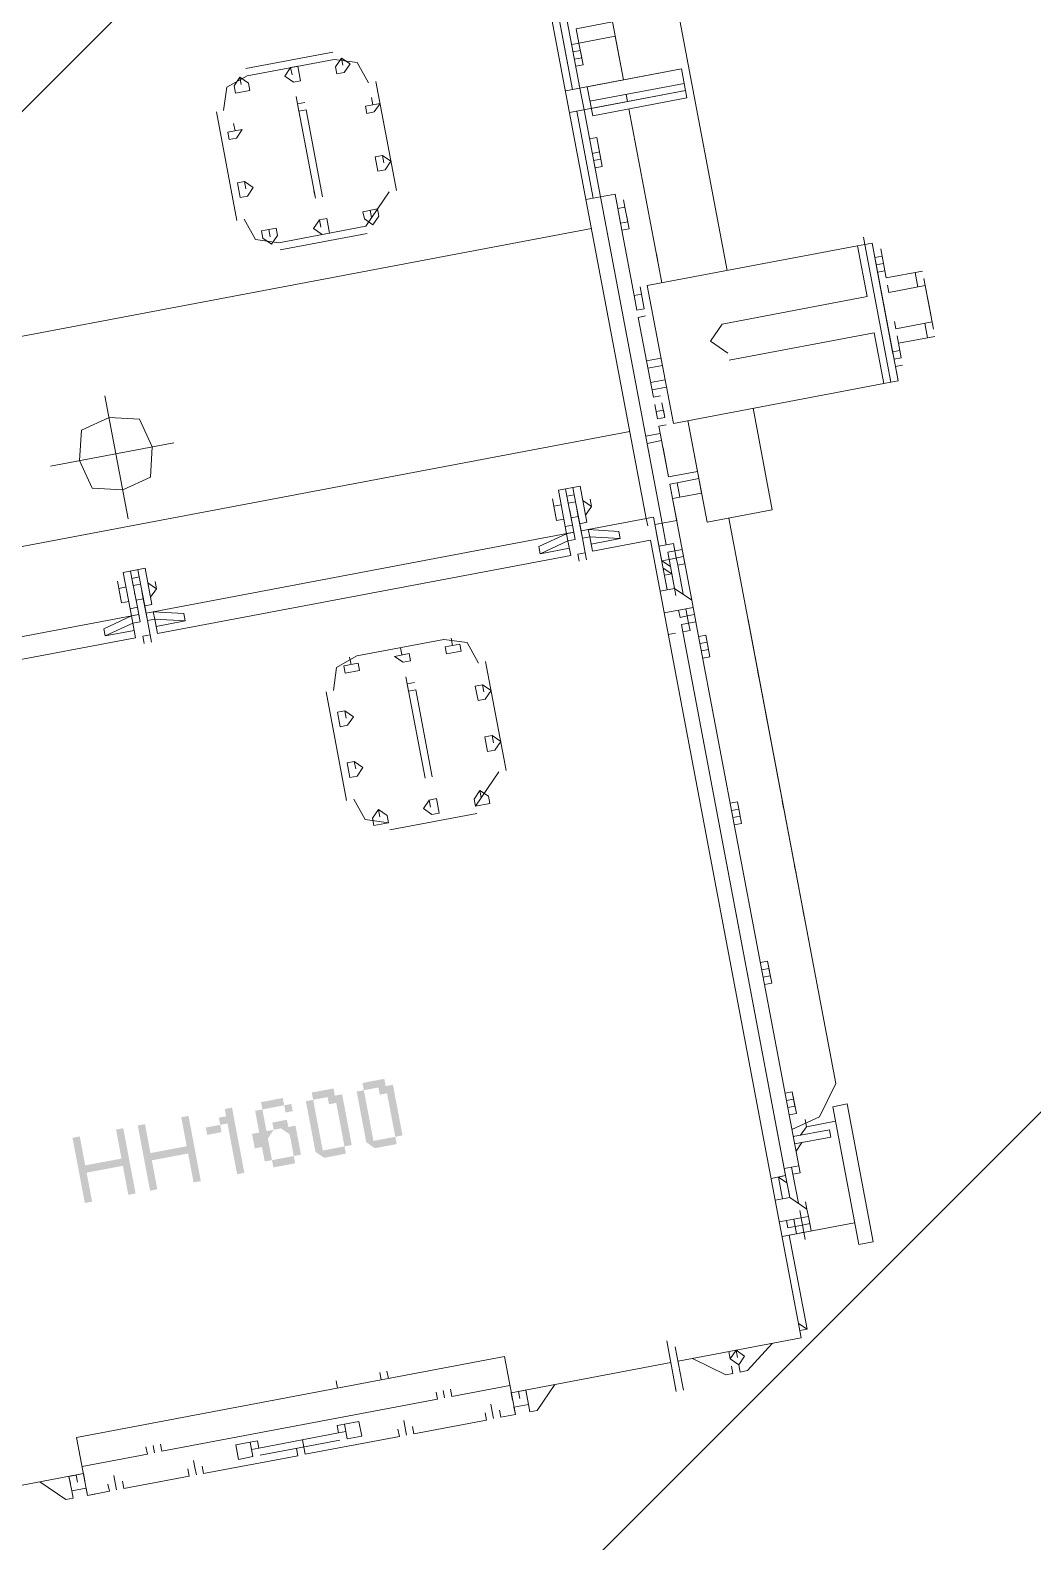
# Model space of a CAD drawing. Extents: x 407440 to 411585, y 6041728 to 6045069.
# Drawn here: x 410426.79 to 410434.59, y 6044248.62 to 6044260.38 of the extents above; entities that cross this region are included whole.
import ezdxf

# ---------------------------------------------------------------- set-up
doc = ezdxf.new("R2010")
doc.units = 0
doc.header["$LTSCALE"] = 5
doc.linetypes.add('foc-TIELINE', pattern=[1.875, 1.25, -0.625])
for name, color, linetype in [('P-BUFFER-PURPLE', 187, 'foc-TIELINE'), ('P-PROPOSED-EXISTING-H', 59, 'Continuous'), ('T-TIE', 201, 'foc-TIELINE')]:
    doc.layers.add(name, color=color, linetype=linetype)

# ---------------------------------------------------------------- blocks, each defined once
blk = doc.blocks.new('P-RIG-877')
at = {"layer": 'T-TIE', "linetype": 'ByBlock', "transparency": 33554559}
for points in [[(3.1687, -12.1696), (3.1687, -12.1811), (3.1802, -12.1811), (3.1802, -12.1925), (3.1802, -12.1581), (3.1916, -12.1581), (3.1916, -12.1466), (3.2031, -12.1466), (3.2146, -12.1466), (3.2261, -12.1466), (3.2376, -12.1466), (3.249, -12.1466), (3.2605, -12.1466), (3.2605, -12.1696), (3.2605, -12.1351), (3.249, -12.1351), (3.2376, -12.1351), (3.2261, -12.1351), (3.2146, -12.1351), (3.2031, -12.1351), (3.1916, -12.1351), (3.1802, -12.1351), (3.1802, -12.1466), (3.1687, -12.1466), (3.1687, -12.1581)], [(3.1802, -12.1925), (3.1916, -12.1925), (3.2031, -12.1925), (3.2146, -12.1925), (3.2261, -12.1925), (3.2376, -12.1925), (3.249, -12.1925), (3.2605, -12.1925), (3.2605, -12.1925), (3.272, -12.1811), (3.272, -12.1466), (3.2605, -12.1466), (3.2605, -12.1811), (3.249, -12.1811), (3.2376, -12.1811), (3.2261, -12.1811), (3.2146, -12.1811), (3.2031, -12.1811), (3.1916, -12.1811), (3.1802, -12.1811), (3.1802, -12.1696)], [(3.1687, -12.2499), (3.1687, -12.2614), (3.1802, -12.2614), (3.1802, -12.2729), (3.1802, -12.2385), (3.1916, -12.2385), (3.1916, -12.227), (3.2031, -12.227), (3.2146, -12.227), (3.2261, -12.227), (3.2376, -12.227), (3.249, -12.227), (3.2605, -12.227), (3.2605, -12.2499), (3.2605, -12.2155), (3.249, -12.2155), (3.2376, -12.2155), (3.2261, -12.2155), (3.2146, -12.2155), (3.2031, -12.2155), (3.1916, -12.2155), (3.1802, -12.2155), (3.1802, -12.227), (3.1687, -12.227), (3.1687, -12.2385)], [(3.1802, -12.2729), (3.1916, -12.2729), (3.2031, -12.2729), (3.2146, -12.2729), (3.2261, -12.2729), (3.2376, -12.2729), (3.249, -12.2729), (3.2605, -12.2729), (3.2605, -12.2729), (3.272, -12.2614), (3.272, -12.227), (3.2605, -12.227), (3.2605, -12.2614), (3.249, -12.2614), (3.2376, -12.2614), (3.2261, -12.2614), (3.2146, -12.2614), (3.2031, -12.2614), (3.1916, -12.2614), (3.1802, -12.2614), (3.1802, -12.2499)], [(3.1687, -12.3188), (3.1687, -12.3418), (3.1802, -12.3418), (3.1802, -12.3073), (3.1916, -12.3073), (3.1916, -12.2959), (3.1802, -12.2959), (3.1802, -12.3073), (3.1687, -12.3073)], [(3.1802, -12.3418), (3.1802, -12.3533), (3.1916, -12.3533), (3.2031, -12.3533), (3.2146, -12.3533), (3.2146, -12.3647), (3.2261, -12.3647), (3.2376, -12.3647), (3.2376, -12.3533), (3.249, -12.3533), (3.2605, -12.3533), (3.2605, -12.3418), (3.272, -12.3418), (3.272, -12.3073), (3.2605, -12.3073), (3.2605, -12.2959), (3.2605, -12.3418), (3.249, -12.3418), (3.2376, -12.3418), (3.2261, -12.3418), (3.2261, -12.3418), (3.2146, -12.3303), (3.2146, -12.3418), (3.2031, -12.3418), (3.1916, -12.3418), (3.1802, -12.3418), (3.1802, -12.3188)], [(3.2031, -12.3188), (3.2031, -12.3303), (3.2146, -12.3303), (3.2146, -12.3418), (3.2146, -12.2959), (3.2146, -12.3073), (3.2031, -12.3073)], [(3.2146, -12.2959), (3.2146, -12.3303), (3.2146, -12.3188), (3.2261, -12.3073), (3.2376, -12.3073), (3.249, -12.3073), (3.2605, -12.3073), (3.2605, -12.3188), (3.2605, -12.2959), (3.249, -12.2959), (3.2376, -12.2959), (3.2261, -12.2959), (3.2146, -12.2959)], [(3.1687, -12.3877), (3.1687, -12.3992), (3.1802, -12.3992), (3.1802, -12.4107), (3.1916, -12.4107), (3.1916, -12.4222), (3.1916, -12.3992), (3.272, -12.3992), (3.272, -12.3877)], [(3.1916, -12.4222), (3.1916, -12.4336), (3.2031, -12.4336), (3.2031, -12.4107), (3.1916, -12.4107), (3.1916, -12.3992)], [(3.1687, -12.4566), (3.1687, -12.4681), (3.2146, -12.4681), (3.2146, -12.5255), (3.2261, -12.4681), (3.272, -12.4681), (3.272, -12.4566)], [(3.1687, -12.5255), (3.1687, -12.537), (3.272, -12.537), (3.272, -12.5255), (3.2261, -12.5255), (3.2261, -12.4681), (3.2146, -12.5255)], [(3.1687, -12.5599), (3.1687, -12.5714), (3.2146, -12.5714), (3.2146, -12.6288), (3.2261, -12.5714), (3.272, -12.5714), (3.272, -12.5599)], [(3.1687, -12.6288), (3.1687, -12.6403), (3.272, -12.6403), (3.272, -12.6288), (3.2261, -12.6288), (3.2261, -12.5714), (3.2146, -12.6288)]]:
    blk.add_hatch(color=256, dxfattribs=at).paths.add_polyline_path(points)
at = {"layer": 'T-TIE', "linetype": 'ByBlock', "lineweight": 18}
for points in [[(2.0895, -11.0904), (2.0895, -11.1478), (2.078, -11.1478), (2.0665, -11.1478), (2.0551, -11.1478), (2.0551, -11.1593), (2.0436, -11.1593)], [(2.1584, -11.0904), (2.1125, -11.0904), (2.1125, -11.1478), (2.101, -11.1478)], [(2.1813, -11.0904), (2.101, -11.0904)], [(2.1699, -11.0904), (2.1699, -11.1478), (2.1584, -11.1478)], [(2.1928, -11.0904), (2.1928, -11.1478), (2.1813, -11.1478)], [(2.1125, -11.1019), (2.0895, -11.1019)], [(2.1928, -11.1019), (2.1699, -11.1019)], [(2.0321, -11.1593), (2.0321, -11.1708), (2.0206, -11.1708)], [(2.1928, -11.1593), (2.2043, -11.1593), (2.2043, -11.1478), (2.2158, -11.1478), (2.2043, -11.1478), (2.2043, -11.1593), (2.078, -11.1593), (2.0665, -11.1593), (2.0551, -11.1593), (2.0321, -11.1593), (2.2502, -11.1593), (2.2273, -11.1593), (2.2273, -11.1478)], [(2.0551, -11.1593), (2.0665, -11.1593), (2.0665, -11.1478), (2.0551, -11.1478), (2.0436, -11.1478)], [(2.0665, -11.1478), (2.0665, -11.1478)], [(2.078, -11.1478), (2.0665, -11.1478)], [(2.0665, -11.1593), (2.0665, -11.1593)], [(2.078, -11.1593), (2.078, -11.1478), (2.078, -11.1593)], [(2.2043, -11.1593), (2.2158, -11.1593), (2.2043, -11.1593), (2.2158, -11.1593), (2.2158, -11.1478), (2.2043, -11.1478), (2.1928, -11.1478), (2.2043, -11.1478)], [(2.2158, -11.1478), (2.2158, -11.1478)], [(2.2158, -11.1593), (2.2158, -11.1593)], [(2.2387, -11.1593), (2.2502, -11.1593), (2.2502, -11.1708), (2.2387, -11.1708)], [(2.0321, -11.1708), (2.2502, -11.1708), (2.0321, -11.1708)], [(2.1584, -11.4118), (2.1354, -11.4348), (2.1125, -11.4118), (2.1125, -11.1822), (2.0321, -11.1822), (2.0321, -11.1708)], [(2.0321, -11.1822), (2.0321, -11.5152), (2.2502, -11.5152), (2.2502, -11.1822)], [(2.2502, -11.1708), (2.2502, -11.1822), (2.1699, -11.1822), (2.1699, -11.4118)], [(2.0321, -11.3889), (1.0447, -11.3889), (1.0447, -11.4922)], [(1.7106, -11.4004), (1.7566, -11.4004), (1.7566, -11.5496), (1.7106, -11.5496), (1.7106, -11.4004), (1.7106, -11.5841)], [(1.7336, -11.4004), (1.7336, -11.5496)], [(1.7451, -11.5496), (1.7451, -11.4004), (1.7451, -11.5841)], [(2.2502, -11.3889), (2.411, -11.3889), (2.411, -11.4922), (2.2502, -11.4922), (2.3306, -11.4922), (2.3306, -11.5381), (2.2502, -11.5381), (2.2502, -11.5267)], [(3.3639, -11.5381), (3.3524, -11.4922), (3.3065, -11.4578), (2.411, -11.4578)], [(2.5717, -11.4578), (2.5832, -11.4578), (3.1113, -11.4578), (3.0998, -11.4578)], [(2.6635, -11.4578), (2.652, -11.4578)], [(2.6865, -11.4578), (2.675, -11.4578)], [(2.7324, -11.4578), (2.7209, -11.4578), (2.7095, -11.4578)], [(2.8013, -11.4578), (2.7898, -11.4578)], [(2.8243, -11.4578), (2.8128, -11.4578)], [(2.8702, -11.4578), (2.8587, -11.4578)], [(2.9046, -11.4578), (2.8931, -11.4578)], [(3.008, -11.4578), (2.9965, -11.4578)], [(3.0424, -11.4578), (3.0309, -11.4578)], [(3.3639, -11.5152), (3.3639, -11.4692)], [(3.5246, -11.4692), (3.5246, -11.5726), (3.6738, -11.5726), (3.6624, -11.5841)], [(1.6188, -11.4922), (1.6188, -11.5496), (1.6417, -11.5496), (1.6417, -11.4922), (1.6417, -11.5496), (1.6417, -11.4922), (1.7106, -11.4922), (1.2973, -11.4922)], [(1.9976, -11.4922), (1.9862, -11.4922)], [(2.3535, -11.5267), (2.365, -11.5267), (2.365, -11.5381), (2.365, -11.5267), (2.3421, -11.5267), (2.3421, -11.4922), (2.365, -11.4922), (2.365, -11.5267), (2.3421, -11.5267), (2.3421, -11.5381), (2.365, -11.5381), (2.3535, -11.5381), (2.365, -11.5381), (2.3421, -11.5381)], [(3.3868, -11.5381), (3.3868, -11.4807), (3.3753, -11.4807), (3.3753, -11.5381)], [(2.1469, -11.5267), (2.1469, -11.5152), (2.1469, -11.5381)], [(2.1813, -11.5381), (2.1813, -11.5152), (2.1813, -11.5381)], [(2.1928, -11.5152), (2.1928, -11.5381)], [(3.3753, -11.5267), (3.3639, -11.5152), (3.3524, -11.5152)], [(1.8828, -11.5841), (1.8828, -11.5611), (2.3995, -11.5611), (2.4339, -11.5611), (2.3995, -11.5611), (2.3995, -11.5381), (2.365, -11.5381), (2.5258, -11.5381), (2.5372, -11.5381), (2.5487, -11.5381), (2.5602, -11.5381), (2.5602, -11.5611), (2.5602, -11.5496), (2.5717, -11.5496), (2.5602, -11.5496), (2.5602, -11.5381), (2.5717, -11.5381), (3.4213, -11.5381), (3.4213, -11.5611), (3.4672, -11.5611), (3.4672, -11.5841)], [(2.3995, -11.5726), (2.3995, -11.5611), (1.8828, -11.5611), (1.8828, -11.5381), (1.9058, -11.5381), (1.8943, -11.5381), (1.9058, -11.5381), (1.9402, -11.5381)], [(2.0665, -11.5381), (2.0436, -11.5381), (2.0321, -11.5381), (2.0436, -11.5381), (1.9402, -11.5381), (1.9402, -11.5267), (1.9058, -11.5267), (1.9058, -11.5381), (1.9058, -11.5267), (1.8943, -11.5267)], [(1.9058, -11.5381), (1.9288, -11.5381), (1.9288, -11.5267), (1.9058, -11.5267)], [(1.9402, -11.5267), (1.9402, -11.5267)], [(1.9402, -11.5381), (1.9402, -11.5381)], [(2.0436, -11.5267), (2.0321, -11.5267)], [(2.0436, -11.5381), (2.0665, -11.5381), (2.0665, -11.5267), (2.0436, -11.5267), (2.0436, -11.5381), (2.0436, -11.5267), (2.0665, -11.5267)], [(2.0665, -11.5267), (2.0665, -11.5267)], [(2.0665, -11.5381), (2.0665, -11.5381)], [(2.2043, -11.5267), (2.2043, -11.5381), (2.078, -11.5381), (2.078, -11.5267)], [(2.2158, -11.5267), (2.2158, -11.5267)], [(2.2387, -11.5381), (2.2158, -11.5381), (2.2387, -11.5381), (2.2273, -11.5381)], [(2.2158, -11.5381), (2.2158, -11.5381)], [(2.2617, -11.5381), (2.2617, -11.5611)], [(2.2732, -11.5611), (2.2732, -11.5381)], [(2.3306, -11.5267), (2.3306, -11.5381), (2.2961, -11.5381), (2.2847, -11.5381)], [(2.3421, -11.5267), (2.3421, -11.5267)], [(2.3421, -11.5381), (2.3421, -11.5381)], [(2.4454, -11.5381), (2.4569, -11.5381), (2.4684, -11.5381), (2.4684, -11.5496), (2.4569, -11.5496), (2.4684, -11.5496), (2.4684, -11.5381), (2.4569, -11.5381), (2.4569, -11.5611), (2.4454, -11.5611), (2.4454, -11.5381), (2.4454, -11.5496), (2.4569, -11.5496), (2.4454, -11.5496), (2.4339, -11.5496)], [(2.4454, -11.5611), (2.4454, -11.5381), (2.4454, -11.5611)], [(2.5028, -11.5841), (2.5028, -11.5611), (2.5258, -11.5381)], [(2.5372, -11.5841), (2.5372, -11.5381), (2.5487, -11.5381), (2.5717, -11.5381), (2.5487, -11.5381), (2.5372, -11.5381), (2.5487, -11.5381), (2.5487, -11.5496), (2.5602, -11.5496), (2.5487, -11.5496), (2.5602, -11.5496), (2.5487, -11.5496), (2.5372, -11.5496)], [(2.5602, -11.5381), (2.5602, -11.5611), (2.5717, -11.5611), (2.5717, -11.5496)], [(2.5602, -11.5381), (2.5602, -11.5381)], [(2.5832, -11.5381), (2.5832, -11.5267), (2.6176, -11.5267), (2.6176, -11.5381)], [(2.6061, -11.5381), (2.6061, -11.5267), (2.5832, -11.5267)], [(2.5832, -11.5267), (2.5832, -11.5267)], [(2.5832, -11.5267), (2.5832, -11.5267)], [(2.5946, -11.5381), (2.5946, -11.5267)], [(2.5946, -11.5267), (2.5946, -11.5267)], [(2.5946, -11.5267), (2.5946, -11.5267)], [(2.6061, -11.5267), (2.6061, -11.5267)], [(2.6061, -11.5267), (2.6061, -11.5267)], [(2.8472, -11.5381), (2.8472, -11.5267), (2.8817, -11.5267), (2.8817, -11.5381)], [(2.8702, -11.5381), (2.8702, -11.5267), (2.8472, -11.5267)], [(2.8472, -11.5267), (2.8472, -11.5267)], [(2.8472, -11.5267), (2.8472, -11.5267)], [(2.8587, -11.5381), (2.8587, -11.5267)], [(2.8587, -11.5267), (2.8587, -11.5267)], [(2.8587, -11.5267), (2.8587, -11.5267)], [(2.8702, -11.5267), (2.8702, -11.5267)], [(2.8702, -11.5267), (2.8702, -11.5267)], [(3.0998, -11.5381), (3.0998, -11.5267), (3.1342, -11.5267), (3.1342, -11.5381)], [(3.1113, -11.5381), (3.1113, -11.5267), (3.1342, -11.5267)], [(3.1113, -11.5267), (3.1113, -11.5267)], [(3.1113, -11.5267), (3.1113, -11.5267)], [(3.1228, -11.5381), (3.1228, -11.5267)], [(3.1228, -11.5267), (3.1228, -11.5267)], [(3.1228, -11.5267), (3.1228, -11.5267)], [(3.1342, -11.5267), (3.1342, -11.5267)], [(3.1342, -11.5267), (3.1342, -11.5267)], [(3.3065, -11.5381), (3.3065, -11.5267), (3.3409, -11.5267), (3.3409, -11.5381)], [(3.3294, -11.5381), (3.3294, -11.5267), (3.3065, -11.5267)], [(3.3065, -11.5267), (3.3065, -11.5267)], [(3.3065, -11.5267), (3.3065, -11.5267)], [(3.3179, -11.5381), (3.3179, -11.5267)], [(3.3179, -11.5267), (3.3179, -11.5267)], [(3.3179, -11.5267), (3.3179, -11.5267)], [(3.3294, -11.5267), (3.3294, -11.5267)], [(3.3294, -11.5267), (3.3294, -11.5267)], [(3.3983, -11.5381), (3.3868, -11.5267)], [(3.4213, -11.5496), (3.4327, -11.5496), (3.4213, -11.5496), (3.4327, -11.5496), (3.4213, -11.5496), (3.4213, -11.5381), (3.4327, -11.5381), (3.4327, -11.5496), (3.4787, -11.5496)], [(3.4213, -11.5381), (3.4327, -11.5381)], [(3.4327, -11.5381), (3.4327, -11.5381)], [(3.4787, -11.5381), (3.4901, -11.5381), (3.4672, -11.5611), (3.4557, -11.5611)], [(3.5131, -11.5381), (3.5016, -11.5381), (3.5016, -11.5496), (3.4901, -11.5496)], [(3.5016, -11.5841), (3.5016, -11.5496), (3.5016, -11.5381), (3.4901, -11.5381)], [(3.5131, -11.5496), (3.5131, -11.5381), (3.5131, -11.5496), (3.5131, -11.5611), (3.5131, -11.5726), (3.5016, -11.5726)], [(3.5131, -11.5381), (3.5246, -11.5381), (3.5131, -11.5381)], [(1.8828, -11.5611), (1.7451, -11.5611), (1.7106, -11.5611), (1.2744, -11.5611), (1.2514, -11.5611), (1.2055, -11.5611), (1.1251, -11.5611), (1.1251, -11.5726), (1.1251, -11.5841)], [(1.6417, -11.5611), (1.6417, -11.5496), (1.6762, -11.5496), (1.6762, -11.5611)], [(1.6647, -11.5611), (1.6647, -11.5496), (1.6417, -11.5496)], [(1.6417, -11.5496), (1.6417, -11.5496)], [(1.6417, -11.5496), (1.6417, -11.5496)], [(1.6532, -11.5611), (1.6532, -11.5496)], [(1.6532, -11.5496), (1.6532, -11.5496)], [(1.6532, -11.5496), (1.6532, -11.5496)], [(1.6647, -11.5496), (1.6647, -11.5496)], [(1.6647, -11.5496), (1.6647, -11.5496)], [(1.791, -11.5611), (1.791, -11.5496), (1.8369, -11.5496), (1.8369, -11.5611)], [(1.8254, -11.5611), (1.8254, -11.5496), (1.8025, -11.5496)], [(1.8025, -11.5496), (1.8025, -11.5496)], [(1.8025, -11.5496), (1.8025, -11.5496)], [(1.814, -11.5611), (1.814, -11.5496)], [(1.814, -11.5496), (1.814, -11.5496)], [(1.814, -11.5496), (1.814, -11.5496)], [(1.8254, -11.5496), (1.8254, -11.5496)], [(1.8254, -11.5496), (1.8254, -11.5496)], [(2.101, -11.5611), (2.0895, -11.5611)], [(2.2961, -11.5611), (2.2847, -11.5611)], [(2.4339, -11.5726), (2.4339, -11.5496), (2.4454, -11.5496), (2.4569, -11.5496), (2.4684, -11.5496), (2.4569, -11.5496), (2.4684, -11.5496), (2.5143, -11.5496)], [(2.4454, -11.5611), (2.4569, -11.5611), (2.4569, -11.5726), (2.4684, -11.5611), (2.5143, -11.5611)], [(2.4684, -11.5496), (2.4569, -11.5496)], [(2.4684, -11.5611), (2.4569, -11.5611)], [(2.4798, -11.5726), (2.4798, -11.5611), (2.4684, -11.5726)], [(2.5028, -11.5611), (2.4798, -11.5611)], [(2.5487, -11.5496), (2.5487, -11.5611), (2.5372, -11.5611)], [(2.5487, -11.5496), (2.5487, -11.5496)], [(2.5602, -11.5496), (2.5602, -11.5496)], [(3.4098, -11.5611), (3.4213, -11.5611), (3.4098, -11.5611), (3.4213, -11.5611), (2.5717, -11.5611), (3.4327, -11.5611), (3.4327, -11.5841)], [(3.4098, -11.5496), (3.4098, -11.5496)], [(3.4442, -11.5611), (3.4327, -11.5726), (3.4672, -11.5726)], [(3.4327, -11.5611), (3.4327, -11.5611)], [(3.4327, -11.5726), (3.4327, -11.5611)], [(3.5246, -11.5841), (3.5246, -11.5611), (3.5131, -11.5611), (3.5016, -11.5611)], [(3.5131, -11.5611), (3.5131, -11.5496), (3.5246, -11.5496), (3.5131, -11.5496), (3.5246, -11.5496), (3.5361, -11.5496)], [(3.5246, -11.5611), (3.5246, -11.5496)], [(2.3995, -11.5841), (2.388, -11.5841), (0.1148, -11.5841)], [(1.4121, -11.5726), (1.7106, -11.5726), (1.2744, -11.5726)], [(1.9288, -13.1799), (1.9288, -11.5841)], [(2.2502, -13.1799), (2.2502, -11.5841)], [(2.4913, -11.5726), (2.5028, -11.5726), (2.388, -11.5726), (2.388, -11.6874), (2.3765, -11.6874), (2.388, -11.6874), (2.3995, -11.6874), (2.3995, -11.6759), (2.388, -11.6759), (2.3995, -11.6759), (2.4224, -11.6759), (2.4224, -11.5841), (3.6853, -11.5841), (3.6853, -11.7792)], [(2.411, -11.5726), (2.411, -11.5726)], [(2.5028, -11.5726), (2.411, -11.5726)], [(2.5717, -11.5841), (2.5717, -11.5726)], [(3.6738, -11.5841), (3.6738, -11.5726)], [(2.411, -11.63), (2.411, -11.6759), (2.3995, -11.6759)], [(3.6853, -11.63), (3.7198, -11.6759), (3.7198, -11.6874), (3.7083, -11.6874)], [(2.3535, -11.6759), (2.365, -11.6759), (2.3421, -11.6759), (2.3535, -11.6644), (2.365, -11.6759)], [(2.3535, -11.6644), (2.3421, -11.6644)], [(2.3306, -11.6874), (2.3765, -11.6874), (2.3765, -11.6759), (2.3191, -11.6759), (2.3191, -11.7103), (2.3765, -11.7103)], [(2.3191, -11.6874), (2.3306, -11.6874), (2.3306, -11.6989), (2.3421, -11.6989), (2.3421, -11.6874)], [(2.365, -11.6989), (2.3535, -11.6989), (2.365, -11.6989), (2.365, -11.6874), (2.365, -11.6989), (2.3995, -11.6989), (2.3995, -11.7103), (2.3995, -11.6989), (2.388, -11.6989), (2.388, -11.7103), (2.3995, -11.7563), (2.411, -11.7563), (2.3995, -11.7103), (2.388, -11.7103), (2.3765, -11.7103), (2.3765, -11.6989), (2.388, -11.6989), (2.388, -12.3762), (2.3765, -12.3762), (2.388, -12.3762), (2.3995, -12.3762), (2.3995, -12.3647), (2.388, -12.3647), (2.3995, -12.3647), (2.4224, -12.3647), (2.4224, -11.7103), (2.3995, -11.7103)], [(2.4224, -11.6989), (2.4224, -11.6874), (2.411, -11.6874), (2.3995, -11.6874), (2.365, -11.6874), (2.3535, -11.6874), (2.365, -11.6874), (2.3535, -11.6874)], [(2.388, -11.6759), (2.388, -11.6759)], [(2.411, -11.6874), (2.411, -11.6874)], [(2.411, -11.6874), (2.411, -11.6874)], [(2.4224, -11.6759), (2.4224, -11.6759)], [(3.6968, -11.6874), (3.6853, -11.6874)], [(3.6853, -11.6874), (3.6968, -11.6874)], [(3.6968, -11.6874), (3.6853, -11.6874)], [(3.6968, -11.6874), (3.6853, -11.6874)], [(3.6968, -11.6874), (3.6853, -11.6874)], [(2.3765, -11.6989), (2.3306, -11.6989), (2.3191, -11.6989)], [(2.3306, -11.7218), (2.3421, -11.7218), (2.3421, -11.7103)], [(2.3535, -11.7218), (2.365, -11.7218), (2.3421, -11.7218), (2.365, -11.7218), (2.365, -11.7103)], [(2.3995, -11.6989), (2.388, -11.6989)], [(2.3995, -11.7103), (2.3995, -11.7103)], [(2.411, -11.6989), (2.411, -11.6989)], [(2.411, -11.6989), (2.411, -11.6989)], [(2.411, -11.7103), (2.411, -11.7563)], [(3.6853, -11.7563), (3.7198, -11.7103), (3.7198, -11.6989), (3.7083, -11.6989)], [(3.6968, -11.6989), (3.6853, -11.6989)], [(3.6624, -11.7792), (3.7312, -11.7792)], [(3.6853, -11.7907), (3.6853, -12.0433), (3.6853, -12.0203), (3.7083, -12.0203), (3.7083, -12.0433), (3.7198, -12.0433), (3.6279, -12.0433)], [(3.6509, -11.7907), (3.6624, -11.7907), (3.7312, -11.7907), (3.7198, -11.7907)], [(1.814, -11.8711), (1.6417, -11.8711), (1.814, -11.8711)], [(2.7324, -11.8711), (2.5602, -11.8711), (2.7324, -11.8711)], [(1.6762, -11.8826), (1.6647, -11.8826)], [(1.768, -11.8826), (1.7566, -11.8826)], [(2.6061, -11.8826), (2.5946, -11.8826)], [(2.6865, -11.8826), (2.675, -11.8826)], [(1.6073, -11.917), (1.5958, -11.917)], [(2.5258, -11.917), (2.5143, -11.917)], [(1.5843, -11.9285), (1.5843, -12.0662)], [(1.5958, -11.9285), (1.5958, -12.0662)], [(1.8599, -12.0662), (1.8599, -11.9285)], [(1.8714, -12.0662), (1.8714, -11.9285)], [(2.5143, -11.9285), (2.5143, -12.0662), (2.5143, -11.9285)], [(2.7898, -12.0662), (2.7898, -11.9285), (2.7898, -12.0662)], [(1.791, -11.9974), (1.8025, -11.9974), (1.6532, -11.9974), (1.6417, -11.9974), (1.6532, -11.9974), (1.6532, -11.9859)], [(1.6417, -11.9974), (1.6647, -11.9974), (1.6647, -11.9859), (1.8025, -11.9859)], [(2.7209, -11.9859), (2.5832, -11.9859), (2.5832, -11.9974), (2.5717, -11.9974), (2.5602, -11.9974), (2.5717, -11.9974), (2.5717, -11.9859)], [(3.6853, -11.9744), (3.7198, -12.0088), (3.7198, -12.0203), (3.7083, -12.0203)], [(1.6073, -11.9974), (1.5958, -11.9974)], [(2.5258, -11.9974), (2.5143, -11.9974)], [(2.5717, -11.9974), (2.7209, -11.9974), (2.7095, -11.9974)], [(3.6968, -12.0203), (3.6853, -12.0203)], [(3.6853, -12.0318), (3.6968, -12.0318)], [(3.6968, -12.0318), (3.6853, -12.0318)], [(3.6968, -12.0318), (3.6853, -12.0318)], [(3.7198, -12.0548), (3.7198, -12.0433), (3.7198, -12.0662), (3.7083, -12.0662), (3.7198, -12.0662), (3.7083, -12.0662), (3.7198, -12.0662), (3.7083, -12.0662)], [(1.6073, -12.0777), (1.5958, -12.0777)], [(2.5258, -12.0777), (2.5143, -12.0777)], [(3.7198, -12.0777), (3.7083, -12.0777)], [(3.7198, -12.0777), (3.7198, -12.0777)], [(3.7198, -12.0777), (3.7198, -12.0777)], [(1.6762, -12.1007), (1.6647, -12.1007)], [(1.768, -12.1007), (1.7566, -12.1007)], [(2.6061, -12.1007), (2.5946, -12.1007)], [(2.6865, -12.1007), (2.675, -12.1007)], [(3.7083, -12.0892), (3.7198, -12.0892), (3.7083, -12.0892), (3.7198, -12.0892), (3.7198, -12.204), (3.7083, -12.204)], [(1.6417, -12.1237), (1.814, -12.1237), (1.6417, -12.1237)], [(2.5602, -12.1237), (2.7324, -12.1237), (2.5602, -12.1237)], [(3.6738, -12.1351), (3.6624, -12.1351)], [(3.6738, -12.1351), (3.6624, -12.1351)], [(3.6738, -12.1466), (3.6738, -12.1466)], [(3.6738, -12.1466), (3.6738, -12.1466)], [(3.7198, -12.227), (3.7083, -12.227), (3.7198, -12.227), (3.7083, -12.227), (3.7198, -12.227), (3.7198, -12.3762), (3.7083, -12.3762), (3.6968, -12.3762), (3.7083, -12.3762), (3.7198, -12.3762), (3.7083, -12.3762), (3.7198, -12.3762), (3.7083, -12.3762), (3.7198, -12.3762)], [(3.7198, -12.2155), (3.7083, -12.2155)], [(3.7198, -12.2155), (3.7198, -12.2155)], [(3.7198, -12.2155), (3.7198, -12.2155)], [(3.6279, -12.2385), (3.6164, -12.2385)], [(2.1354, -12.4796), (2.1354, -12.2844)], [(2.411, -12.3188), (2.411, -12.3647), (2.3995, -12.3647)], [(3.6968, -12.3073), (3.6853, -12.3073), (3.6968, -12.3073), (3.6968, -12.3188), (3.6853, -12.3188), (3.6968, -12.3188), (3.6968, -12.4451), (3.6968, -12.4566), (3.6853, -12.4566), (3.6968, -12.4566)], [(3.6853, -12.3073), (3.6853, -12.3188)], [(3.7083, -12.4451), (3.7083, -12.3188)], [(2.3765, -13.0651), (2.388, -13.0651), (2.388, -12.3877), (2.3765, -12.3877), (2.3765, -12.3992), (2.3191, -12.3992), (2.3191, -12.3647), (2.3765, -12.3647), (2.3765, -12.3762), (2.3306, -12.3762)], [(2.3535, -12.3647), (2.365, -12.3647), (2.3421, -12.3647), (2.3535, -12.3533), (2.365, -12.3647)], [(2.3535, -12.3533), (2.3421, -12.3533)], [(2.388, -12.3647), (2.388, -12.3647)], [(2.4224, -12.3647), (2.4224, -12.3647)], [(2.2387, -12.3762), (2.0436, -12.3762)], [(2.3191, -12.3762), (2.3306, -12.3762), (2.3306, -12.3877), (2.3421, -12.3877), (2.3421, -12.3762)], [(2.3765, -12.3877), (2.3306, -12.3877), (2.3191, -12.3877)], [(2.365, -12.3877), (2.3535, -12.3877), (2.365, -12.3877), (2.365, -12.3762), (2.365, -12.3877), (2.3995, -12.3877), (2.388, -12.3877)], [(2.4224, -12.3877), (2.4224, -12.3762), (2.411, -12.3762), (2.3995, -12.3762), (2.365, -12.3762), (2.3535, -12.3762), (2.365, -12.3762), (2.3535, -12.3762)], [(2.3995, -12.3992), (2.3995, -12.3877), (2.388, -12.3877), (2.388, -12.3992), (2.3765, -12.3992)], [(2.3995, -13.0536), (2.4224, -13.0536), (2.4224, -12.3992), (2.3995, -12.3992), (2.3995, -12.3877)], [(2.411, -12.3762), (2.411, -12.3762)], [(2.411, -12.3762), (2.411, -12.3762)], [(2.411, -12.3877), (2.411, -12.3877)], [(2.411, -12.3877), (2.411, -12.3877)], [(3.7198, -12.3877), (3.7083, -12.3877), (3.7198, -12.3877), (3.7083, -12.3877), (3.7198, -12.3877), (3.7198, -12.537), (3.7083, -12.537), (3.7198, -12.537), (3.7083, -12.537), (3.7198, -12.537), (3.7083, -12.537)], [(3.7198, -12.3762), (3.7198, -12.3762)], [(3.7198, -12.3762), (3.7198, -12.3762)], [(2.3306, -12.4107), (2.3421, -12.4107), (2.3421, -12.3992)], [(2.3535, -12.4107), (2.365, -12.4107), (2.3421, -12.4107), (2.365, -12.4107), (2.365, -12.3992)], [(2.3995, -12.3992), (2.3995, -12.3992)], [(2.411, -12.3992), (2.411, -12.4451)], [(3.6853, -12.4451), (3.6853, -12.4566)], [(3.7198, -12.5484), (3.7083, -12.5484)], [(3.7198, -12.5484), (3.7198, -12.5484)], [(3.7198, -12.5484), (3.7198, -12.5484)], [(3.7083, -12.5599), (3.7198, -12.5599), (3.7198, -12.6632), (3.7083, -12.6632), (3.7198, -12.6632), (3.7083, -12.6632), (3.7198, -12.6632)], [(3.6738, -12.5944), (3.6624, -12.5944)], [(3.6738, -12.6058), (3.6624, -12.6058)], [(3.6738, -12.6058), (3.6624, -12.6058)], [(3.6738, -12.6058), (3.6624, -12.6058)], [(3.6738, -12.6058), (3.6738, -12.6058)], [(3.6738, -12.6058), (3.6738, -12.6058)], [(3.7198, -12.6747), (3.7198, -12.6747)], [(3.7198, -12.6747), (3.7198, -12.6747)], [(3.7198, -12.6862), (3.7083, -12.6862), (3.7198, -12.6862), (3.7083, -12.6862), (3.7198, -12.6862), (3.7198, -12.7206), (3.6279, -12.7206)], [(3.7198, -12.7092), (3.7198, -12.7206), (3.7083, -12.7206), (3.7083, -12.7436), (3.6853, -12.7436), (3.6853, -12.7206), (3.6853, -12.9732)], [(3.6853, -12.7321), (3.6968, -12.7321)], [(3.6968, -12.7321), (3.6853, -12.7321)], [(3.6968, -12.7321), (3.6853, -12.7321)], [(3.6853, -12.7895), (3.7198, -12.7551), (3.7198, -12.7436), (3.7083, -12.7436)], [(3.6968, -12.7436), (3.6853, -12.7436)]]:
    blk.add_lwpolyline(points, dxfattribs=at)
for points in [[(3.559, -11.4463), (3.559, -11.4692), (3.3409, -11.4692), (3.3409, -11.4463)], [(2.962, -11.4578), (2.9735, -11.4578)], [(1.7336, -11.4922), (1.7451, -11.4922)], [(2.0321, -11.4922), (1.7566, -11.4922)], [(2.1584, -11.5381), (2.1584, -11.5152)], [(2.2273, -11.5267), (2.2273, -11.5381), (2.2387, -11.5381), (2.2387, -11.5267), (2.2158, -11.5267), (2.2387, -11.5267)], [(3.5016, -11.5381), (3.4901, -11.5381), (3.5016, -11.5381), (3.5246, -11.5381), (3.5131, -11.5381)], [(2.4569, -11.5496), (2.4684, -11.5496)], [(2.5602, -11.5496), (2.5717, -11.5496)], [(3.5016, -11.5496), (3.5131, -11.5496)], [(1.7451, -11.5726), (1.8828, -11.5726)], [(2.3995, -11.6759), (2.411, -11.63), (2.3995, -11.63), (2.388, -11.6759)], [(2.4224, -11.6874), (2.4339, -11.6874)], [(2.4339, -11.6874), (2.4224, -11.6874)], [(3.6968, -11.6759), (3.6853, -11.6874), (3.6968, -11.6989), (3.7083, -11.6874)], [(3.6853, -11.6874), (3.6968, -11.6874)], [(3.6968, -11.6874), (3.6853, -11.6874)], [(2.4339, -11.6989), (2.4224, -11.6989)], [(3.6968, -11.6989), (3.6853, -11.6989)], [(1.6877, -11.894), (1.6762, -11.894), (1.6762, -11.8711), (1.6877, -11.8826)], [(1.7795, -11.894), (1.7566, -11.894), (1.7566, -11.8826), (1.768, -11.8711), (1.7795, -11.8826)], [(2.6176, -11.894), (2.5946, -11.894), (2.5946, -11.8826), (2.6061, -11.8711), (2.6176, -11.8826)], [(2.698, -11.894), (2.675, -11.894), (2.675, -11.8826), (2.6865, -11.8711), (2.698, -11.8826)], [(1.5958, -11.9285), (1.6073, -11.894), (1.6417, -11.8826), (1.6073, -11.894)], [(1.6647, -11.8826), (1.6762, -11.8826)], [(1.7566, -11.8826), (1.768, -11.8826)], [(1.814, -11.8826), (1.8599, -11.9285)], [(2.5143, -11.9285), (2.5258, -11.894), (2.5602, -11.8826), (2.5258, -11.894)], [(2.5946, -11.8826), (2.6061, -11.8826)], [(2.675, -11.8826), (2.6865, -11.8826)], [(2.7324, -11.8826), (2.7783, -11.9285)], [(1.6188, -11.917), (1.6188, -11.9285), (1.6073, -11.9285), (1.5958, -11.917), (1.6073, -11.9055)], [(1.5958, -11.917), (1.6073, -11.917)], [(1.8484, -11.9285), (1.8369, -11.9285), (1.8369, -11.9055), (1.8484, -11.9055), (1.8599, -11.917)], [(1.8369, -11.917), (1.8484, -11.917)], [(2.5143, -11.917), (2.5258, -11.917)], [(2.5372, -11.917), (2.5372, -11.9285), (2.5258, -11.9285), (2.5258, -11.9055), (2.5372, -11.9055)], [(2.7783, -11.9285), (2.7669, -11.9285), (2.7554, -11.917), (2.7669, -11.9055), (2.7783, -11.9055)], [(2.7554, -11.917), (2.7669, -11.917)], [(1.6188, -11.9974), (1.6073, -12.0088), (1.5958, -11.9974), (1.5958, -11.9859), (1.6188, -11.9859)], [(1.8599, -11.9974), (1.8484, -12.0088), (1.8369, -11.9974), (1.8369, -11.9859), (1.8599, -11.9859)], [(2.5372, -11.9974), (2.5258, -12.0088), (2.5258, -11.9859), (2.5372, -11.9859)], [(2.7783, -11.9974), (2.7669, -12.0088), (2.7554, -11.9974), (2.7554, -11.9859), (2.7783, -11.9859)], [(1.5958, -11.9974), (1.6073, -11.9974)], [(1.8369, -11.9974), (1.8484, -11.9974)], [(2.5143, -11.9974), (2.5258, -11.9974)], [(2.7554, -11.9974), (2.7669, -11.9974)], [(3.6968, -12.0203), (3.6853, -12.0203)], [(3.6853, -12.0318), (3.6968, -12.0318)], [(3.6853, -12.0318), (3.6968, -12.0318)], [(3.6279, -12.7206), (3.6279, -12.0433)], [(3.6738, -12.1351), (3.6738, -12.0433)], [(3.6853, -12.0433), (3.6968, -12.0433)], [(1.6417, -12.1122), (1.6073, -12.1007), (1.5958, -12.0662), (1.6073, -12.1007)], [(1.6188, -12.0892), (1.6073, -12.0892), (1.5958, -12.0777), (1.6073, -12.0662), (1.6188, -12.0662)], [(1.5958, -12.0777), (1.6073, -12.0777)], [(1.8599, -12.0662), (1.8484, -12.1007), (1.814, -12.1122), (1.8484, -12.1007)], [(1.8599, -12.0777), (1.8484, -12.0892), (1.8369, -12.0892), (1.8369, -12.0662), (1.8484, -12.0662)], [(1.8369, -12.0777), (1.8484, -12.0777)], [(2.5602, -12.1122), (2.5258, -12.1007), (2.5143, -12.0662), (2.5258, -12.1007)], [(2.5143, -12.0777), (2.5258, -12.0777)], [(2.5372, -12.0892), (2.5258, -12.0892), (2.5258, -12.0662), (2.5372, -12.0662)], [(2.7783, -12.0662), (2.7669, -12.1007), (2.7324, -12.1122), (2.7669, -12.1007)], [(2.7783, -12.0777), (2.7783, -12.0892), (2.7669, -12.0892), (2.7554, -12.0777), (2.7669, -12.0662), (2.7783, -12.0662)], [(2.7554, -12.0777), (2.7669, -12.0777)], [(3.7083, -12.0777), (3.7198, -12.0777), (3.7083, -12.0777), (3.6968, -12.0777)], [(1.6647, -12.1007), (1.6762, -12.1007)], [(1.6877, -12.1122), (1.6762, -12.1122), (1.6762, -12.0892), (1.6877, -12.1007)], [(1.7795, -12.1122), (1.7566, -12.1122), (1.7566, -12.1007), (1.768, -12.0892), (1.7795, -12.1007)], [(1.7566, -12.1007), (1.768, -12.1007)], [(2.6176, -12.1122), (2.5946, -12.1122), (2.5946, -12.1007), (2.6061, -12.0892), (2.6176, -12.1007)], [(2.5946, -12.1007), (2.6061, -12.1007)], [(2.698, -12.1122), (2.675, -12.1122), (2.675, -12.1007), (2.6865, -12.0892), (2.698, -12.1007)], [(2.675, -12.1007), (2.6865, -12.1007)], [(3.6624, -12.1351), (3.6738, -12.1351)], [(3.6624, -12.1466), (3.6738, -12.1466)], [(3.6624, -12.1466), (3.6738, -12.1466)], [(3.6624, -12.1581), (3.6738, -12.1581)], [(3.6624, -12.1581), (3.6738, -12.1581)], [(3.6738, -12.5944), (3.6738, -12.1581)], [(3.6164, -12.227), (3.6279, -12.227)], [(3.7083, -12.2155), (3.7198, -12.2155), (3.7083, -12.2155), (3.6968, -12.2155)], [(3.7083, -12.2155), (3.7198, -12.2155)], [(3.6853, -12.2844), (3.6853, -12.3073), (3.7083, -12.3073), (3.7083, -12.2844)], [(2.078, -12.3762), (2.0895, -12.4222), (2.1354, -12.4336), (2.1813, -12.4222), (2.1928, -12.3762), (2.1813, -12.3303), (2.1354, -12.3188), (2.0895, -12.3303)], [(2.3995, -12.3647), (2.411, -12.3188), (2.3995, -12.3188), (2.388, -12.3647)], [(3.6164, -12.3073), (3.6279, -12.3073)], [(2.4224, -12.3762), (2.4339, -12.3762)], [(2.4339, -12.3762), (2.4224, -12.3762)], [(2.4339, -12.3877), (2.4224, -12.3877)], [(2.388, -12.3992), (2.3995, -12.3992), (2.411, -12.4451), (2.3995, -12.4451)], [(3.6853, -12.4451), (3.6968, -12.4451)], [(3.6853, -12.4796), (3.6853, -12.4566), (3.7083, -12.4566), (3.7083, -12.4796)], [(3.7083, -12.5484), (3.7198, -12.5484), (3.7083, -12.5484), (3.6968, -12.5484)], [(3.7083, -12.5484), (3.7198, -12.5484)], [(3.6624, -12.6058), (3.6738, -12.6058)], [(3.6624, -12.6058), (3.6738, -12.6058)], [(3.6624, -12.6173), (3.6738, -12.6173)], [(3.6624, -12.6173), (3.6738, -12.6173)], [(3.6738, -12.7206), (3.6738, -12.6173)], [(3.7083, -12.6747), (3.7198, -12.6747), (3.7083, -12.6747), (3.6968, -12.6747)], [(3.6853, -12.7206), (3.6968, -12.7206)], [(3.6853, -12.7321), (3.6968, -12.7321)], [(3.6853, -12.7321), (3.6968, -12.7321)], [(3.6968, -12.7436), (3.6853, -12.7436)]]:
    blk.add_lwpolyline(points, close=True, dxfattribs=at)

msp = doc.modelspace()

# ---------------------------------------------------------------- hatches: boundary and pattern name
at = {"layer": 'P-PROPOSED-EXISTING-H'}
h = msp.add_hatch(dxfattribs=at)
h.set_pattern_fill('ANSI31', color=256, scale=3.498392, style=0)
h.set_pattern_definition([(45, (-102.852, 2739.382), (-7.854113246, 7.854113246), [])])
edge = h.paths.add_edge_path()
edge.add_line((410849.565, 6043843.767), (410381.581, 6043755.258))
edge.add_line((410381.581, 6043755.258), (409934.712, 6043670.743))
edge.add_line((409934.712, 6043670.743), (409814.106, 6044308.44))
edge.add_line((409814.106, 6044308.44), (410263.945, 6044377.375))
edge.add_line((410263.945, 6044377.375), (410794.85, 6044458.734))
edge.add_line((410794.85, 6044458.734), (411169.273, 6044565.411))
edge.add_line((411169.273, 6044565.411), (411290.002, 6043927.065))
edge.add_line((411290.002, 6043927.065), (411039.067, 6043879.607))
edge.add_arc((410922.403, 6043977.554), 152.33, 241.43508, 319.98432, ccw=False)

# ---------------------------------------------------------------- linework, layer by layer
at = {"layer": 'P-BUFFER-PURPLE'}
msp.add_circle((410670.316, 6044396.422, -0.107), 250.434, dxfattribs=at)

# ---------------------------------------------------------------- block references
at = {"layer": 'T-TIE', "linetype": 'ByBlock', "xscale": 4.999999999955019, "yscale": 4.999999999955019, "zscale": 4.999999999955019, "rotation": 280.7096999997605}
msp.add_blockref('P-RIG-877', (410486.28, 6044279.077), dxfattribs=at)

doc.saveas('drawing.dxf')
